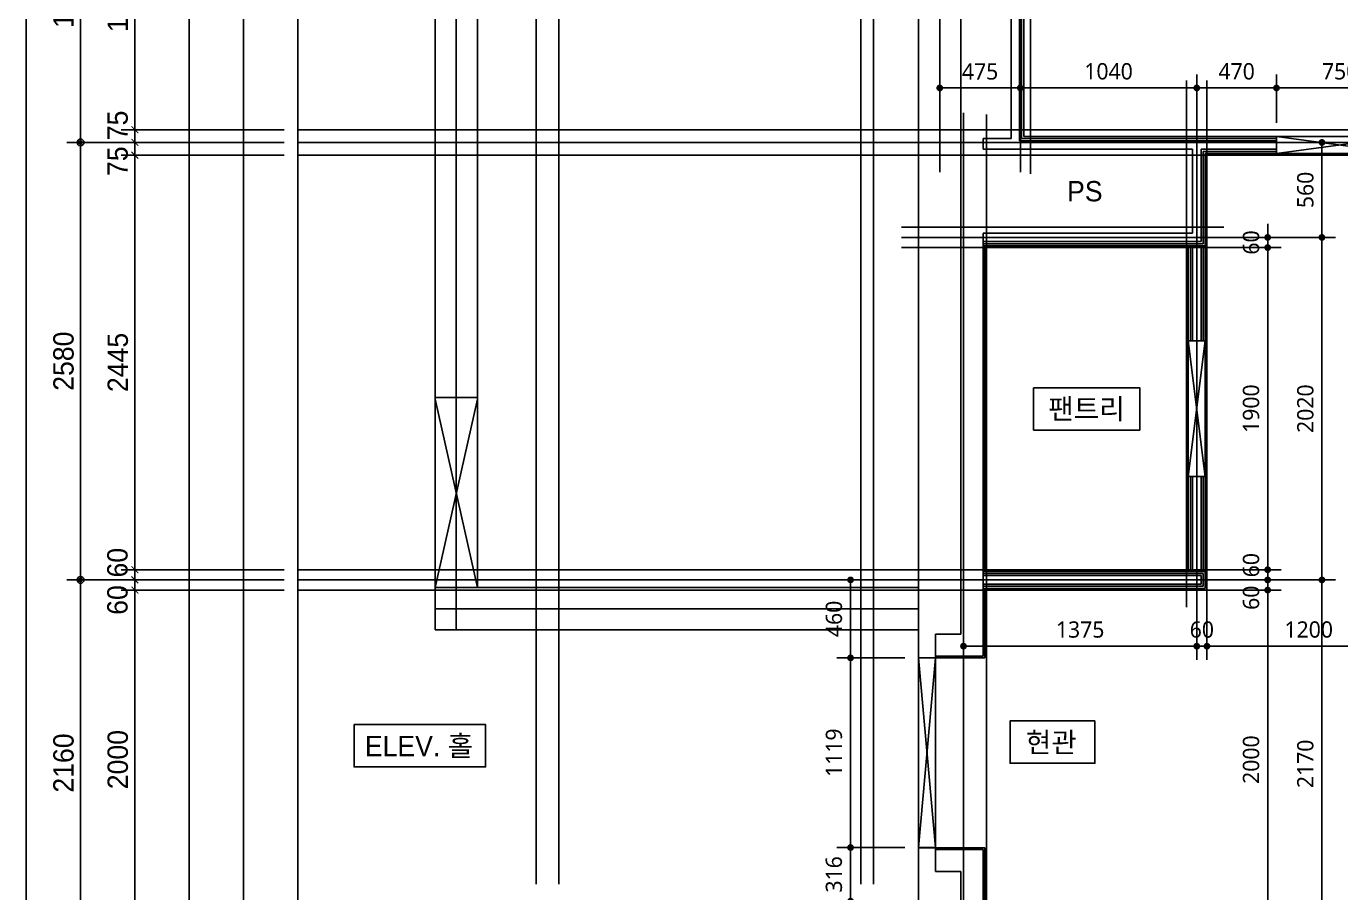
# Model space of a CAD drawing. Header units: millimetres. Extents: x 0 to 92204, y -190080 to 23760.
# Drawn here: x 7875 to 15624, y -11242 to -6132 of the extents above; entities that cross this region are included whole.
import ezdxf
from ezdxf.enums import TextEntityAlignment as Align
from ezdxf.xclip import XClip

# ---------------------------------------------------------------- set-up
doc = ezdxf.new("R2010")
doc.units = ezdxf.units.MM
doc.header["$LTSCALE"] = 100
doc.header["$XCLIPFRAME"] = 0
doc.linetypes.add('AUDIT_D_220706163347-0', pattern=[0])
doc.linetypes.add('CEN', pattern=[62, 60, -1, 0, -1])
doc.layers.get('defpoints').update_dxf_attribs({"color": 139})
for name, color, linetype in [('AA-XXXX-DIMS', 7, 'Continuous'), ('CEN_CON', 1, 'CEN'), ('CEN_WALL', 12, 'CEN'), ('CONC', 2, 'Continuous'), ('DIM', 7, 'AUDIT_D_220706163347-0'), ('MC', 135, 'Continuous'), ('ROM', 7, 'AUDIT_D_220706163347-0'), ('WAL_DRY', 7, 'Continuous'), ('실명', 3, 'AUDIT_D_220706163347-0'), ('실명박스', 7, 'AUDIT_D_220706163347-0'), ('창호-open', 4, 'Continuous')]:
    doc.layers.add(name, color=color, linetype=linetype)
doc.layers.add('AA-XXXX-MC', color=153, linetype='AUDIT_D_220706163347-0', plot=False)
doc.styles.add('HAUD01', font='Dotum.ttf')
doc.styles.add('맑은 고딕', font='malgun.ttf')
doc.styles.add('맑은고딕', font='malgun.ttf', dxfattribs={"width": 0.9})
doc.dimstyles.new('DIM_40', dxfattribs={"dimscale": 40, "dimtxt": 3, "dimasz": 1, "dimexe": 2, "dimexo": 2, "dimgap": 1, "dimtad": 1, "dimdec": 0, "dimzin": 0, "dimdsep": 46, "dimtxsty": '맑은고딕', "dimblk1": 'DIMDOT', "dimblk2": 'DIMDOT', "dimsah": 1, "dimcen": 0.09, "dimdle": 2, "dimclrd": 7, "dimclre": 7, "dimclrt": 3, "dimadec": 0, "dimazin": 0, "dimtfac": 1, "dimtdec": 0, "dimtix": 1, "dimtmove": 2, "dimatfit": 3, "dimldrblk": 'DIMDOT', "dimfxl": 2, "dimtolj": 1, "dimtzin": 0, "dimarcsym": 0})
doc.dimstyles.new('MCDIM_40', dxfattribs={"dimscale": 40, "dimtxt": 3, "dimasz": 1, "dimexe": 2, "dimexo": 2, "dimgap": 1, "dimtad": 1, "dimdec": 0, "dimzin": 0, "dimdsep": 46, "dimtxsty": '맑은고딕', "dimblk1": 'ARCHTICK', "dimblk2": 'ARCHTICK', "dimsah": 1, "dimcen": 0.09, "dimdle": 2, "dimclrd": 7, "dimclre": 7, "dimclrt": 3, "dimadec": 0, "dimazin": 0, "dimtfac": 1, "dimtdec": 0, "dimtix": 1, "dimtmove": 2, "dimatfit": 3, "dimldrblk": 'ARCHTICK', "dimfxl": 1, "dimtolj": 1, "dimtzin": 0, "dimarcsym": 0})
doc.dimstyles.new('NDIM40-in', dxfattribs={"dimscale": 40, "dimtxt": 2.4, "dimasz": 1, "dimexe": 2, "dimexo": 2, "dimgap": 1.2, "dimtad": 1, "dimdec": 0, "dimrnd": 0.25, "dimzin": 0, "dimdsep": 46, "dimtxsty": '맑은 고딕', "dimblk": 'DOT', "dimcen": 5, "dimclrd": 256, "dimclre": 256, "dimclrt": 3, "dimadec": 0, "dimazin": 0, "dimtfac": 1, "dimtdec": 0, "dimtix": 1, "dimtmove": 2, "dimatfit": 1, "dimldrblk": 'DIMDOT', "dimfxl": 0, "dimtolj": 1, "dimtzin": 0, "dimarcsym": 0})

# ---------------------------------------------------------------- blocks, each defined once
blk = doc.blocks.new('U-76B(기본)', base_point=(218292.1, 9215.4))
at = {"layer": 'CEN_CON'}
for p, q in [((219167.1, 17370.4), (216452.1, 17370.4)), ((216802.1, 17230.4), (211582.1, 17230.4))]:
    blk.add_line(p, q, dxfattribs=at)
at = {"layer": 'CEN_WALL'}
for p, q in [((214047.1, 17595.4), (214047.1, 15695.4)), ((216067.1, 17595.4), (216067.1, 15695.4)), ((216627.1, 17595.4), (216627.1, 14275.4)), ((216452.1, 16895.4), (219167.1, 16895.4)), ((217002.1, 15855.4), (213887.1, 15855.4))]:
    blk.add_line(p, q, dxfattribs=at)
at = {"layer": 'CONC'}
for p, q in [((212467.1, 17495.4), (212152.1, 17495.4)), ((212467.1, 17495.4), (212467.1, 17395.4)), ((218942.1, 17495.4), (213587.1, 17495.4)), ((213587.1, 17495.4), (213587.1, 17395.4)), ((212467.1, 17395.4), (212327.1, 17395.4)), ((212327.1, 17395.4), (212327.1, 17245.4)), ((213587.1, 17395.4), (213727.1, 17395.4)), ((213727.1, 17395.4), (213727.1, 17245.4)), ((212327.1, 17245.4), (211902.1, 17245.4)), ((218955.1, 17245.4), (213727.1, 17245.4))]:
    blk.add_line(p, q, dxfattribs=at)
at = {"layer": 'MC'}
for p, q in [((213987.1, 17595.4), (213987.1, 15695.4)), ((214107.1, 17595.4), (214107.1, 15695.4)), ((216007.1, 17595.4), (216007.1, 15695.4)), ((216127.1, 17595.4), (216127.1, 15695.4)), ((216552.1, 17595.4), (216552.1, 14275.4)), ((216702.1, 17595.4), (216702.1, 14275.4)), ((216792.1, 17095.4), (211582.1, 17095.4)), ((216442.1, 16835.4), (219167.1, 16835.4)), ((216992.1, 15915.4), (213887.1, 15915.4)), ((216992.1, 15795.4), (213887.1, 15795.4))]:
    blk.add_line(p, q, dxfattribs=at)
at = {"layer": 'WAL_DRY'}
for p, q in [((212457.1, 17115.4), (212457.1, 17395.4)), ((212467.1, 17105.4), (212467.1, 17395.4)), ((213587.1, 17105.4), (213587.1, 17395.4)), ((213597.1, 17115.4), (213597.1, 17395.4)), ((212457.1, 17115.4), (211977.1, 17115.4)), ((212467.1, 17105.4), (211977.1, 17105.4)), ((213997.1, 17105.4), (213587.1, 17105.4)), ((216092.1, 17115.4), (213597.1, 17115.4)), ((213997.1, 17115.4), (213997.1, 15805.4)), ((214009.6, 17115.4), (214009.6, 15817.9)), ((214022.1, 17115.4), (214022.1, 15830.4)), ((214072.1, 17115.4), (214072.1, 15830.4)), ((214084.6, 17115.4), (214084.6, 15817.9)), ((214097.1, 17115.4), (214097.1, 15805.4)), ((216017.1, 17105.4), (214097.1, 17105.4)), ((216017.1, 17115.4), (216017.1, 15805.4)), ((216029.6, 17115.4), (216029.6, 15817.9)), ((216042.1, 17115.4), (216042.1, 15830.4)), ((216092.1, 17115.4), (216092.1, 15880.4)), ((216587.1, 17115.4), (216587.1, 15880.4)), ((216649.6, 17115.4), (216587.1, 17115.4)), ((216649.6, 17115.4), (216649.6, 16950.4)), ((216637.1, 16900.4), (218282.1, 16900.4)), ((216637.1, 16900.4), (216637.1, 15385.4)), ((216649.6, 16950.4), (218282.1, 16950.4)), ((216649.6, 16887.9), (218282.1, 16887.9)), ((216649.6, 16887.9), (216649.6, 15385.4)), ((216662.1, 16875.4), (218282.1, 16875.4)), ((216662.1, 16875.4), (216662.1, 15385.4)), ((214657.1, 15905.4), (214097.1, 15905.4)), ((214657.1, 15892.9), (214097.1, 15892.9)), ((216017.1, 15905.4), (215457.1, 15905.4)), ((216017.1, 15892.9), (215457.1, 15892.9)), ((214084.6, 15817.9), (214009.6, 15817.9)), ((214072.1, 15830.4), (214022.1, 15830.4)), ((214657.1, 15880.4), (214097.1, 15880.4)), ((214657.1, 15830.4), (214097.1, 15830.4)), ((214657.1, 15817.9), (214097.1, 15817.9)), ((216017.1, 15880.4), (215457.1, 15880.4)), ((216017.1, 15830.4), (215457.1, 15830.4)), ((216017.1, 15817.9), (215457.1, 15817.9)), ((216574.6, 15817.9), (216029.6, 15817.9)), ((216587.1, 15830.4), (216042.1, 15830.4)), ((216587.1, 15880.4), (216092.1, 15880.4)), ((216574.6, 15817.9), (216574.6, 15385.4)), ((216587.1, 15830.4), (216587.1, 15385.4)), ((214097.1, 15805.4), (213997.1, 15805.4)), ((214657.1, 15805.4), (214097.1, 15805.4)), ((216017.1, 15805.4), (215457.1, 15805.4)), ((216017.1, 15805.4), (215457.1, 15805.4)), ((216562.1, 15805.4), (216017.1, 15805.4)), ((216562.1, 15805.4), (216562.1, 15385.4))]:
    blk.add_line(p, q, dxfattribs=at)
blk = doc.blocks.new('DIMDOT')
at = {"layer": 'AA-XXXX-DIMS'}
for p, q in [((-1.5, 0), (1.5, 0)), ((0, -1.5), (0, 1.5))]:
    blk.add_line(p, q, dxfattribs=at)
for radius in [0.5, 0.25]:
    blk.add_circle((0, 0), radius, dxfattribs=at)
blk = doc.blocks.new('*D3030')
at = {"layer": 'defpoints', "color": 0, "transparency": 16777216}
for p in [(7874.9, -28137.1), (9474.9, -28137.1), (9474.9, -43292.1)]:
    blk.add_point(p, dxfattribs=at)
at = {"layer": 'DIM', "color": 7, "lineweight": -2, "transparency": 16777216}
for p, q in [((9394.9, -28137.1), (7794.9, -28137.1)), ((7874.9, -43252.1), (7874.9, -28177.1)), ((9394.9, -43292.1), (7794.9, -43292.1))]:
    blk.add_line(p, q, dxfattribs=at)
at = {"layer": 'DIM', "color": 7, "lineweight": -2, "transparency": 16777216, "xscale": 40, "yscale": 40, "zscale": 40}
for p, rotation in [((7874.9, -28137.1), 90), ((7874.9, -43292.1), 270)]:
    blk.add_blockref('DIMDOT', p, dxfattribs=dict(at, rotation=rotation))
at = {"layer": 'DIM', "color": 3, "transparency": 16777216, "insert": (7772.6, -35834.6), "char_height": 120, "attachment_point": 5, "rotation": 90, "style": 'HAUD01'}
blk.add_mtext('\\A1;15155', dxfattribs=at)
blk = doc.blocks.new('*D3033')
at = {"layer": 'defpoints', "color": 0, "transparency": 16777216}
for p in [(8194.9, -33157.1), (9474.9, -33157.1), (9474.9, -35317.1)]:
    blk.add_point(p, dxfattribs=at)
at = {"layer": 'DIM', "color": 7, "lineweight": -2, "transparency": 16777216}
for p, q in [((9394.9, -33157.1), (8114.9, -33157.1)), ((8194.9, -35277.1), (8194.9, -33197.1)), ((9394.9, -35317.1), (8114.9, -35317.1))]:
    blk.add_line(p, q, dxfattribs=at)
at = {"layer": 'DIM', "color": 7, "lineweight": -2, "transparency": 16777216, "xscale": 40, "yscale": 40, "zscale": 40}
for p, rotation in [((8194.9, -33157.1), 90), ((8194.9, -35317.1), 270)]:
    blk.add_blockref('DIMDOT', p, dxfattribs=dict(at, rotation=rotation))
at = {"layer": 'DIM', "color": 3, "transparency": 16777216, "insert": (8094.8, -34237.1), "char_height": 120, "attachment_point": 5, "rotation": 90, "style": 'HAUD01'}
blk.add_mtext('\\A1;2160', dxfattribs=at)
blk = doc.blocks.new('*D3034')
at = {"layer": 'defpoints', "color": 0, "transparency": 16777216}
for p in [(8194.9, -30577.1), (9474.9, -30577.1), (9474.9, -33157.1)]:
    blk.add_point(p, dxfattribs=at)
at = {"layer": 'DIM', "color": 7, "lineweight": -2, "transparency": 16777216}
for p, q in [((9394.9, -30577.1), (8114.9, -30577.1)), ((8194.9, -33117.1), (8194.9, -30617.1)), ((9394.9, -33157.1), (8114.9, -33157.1))]:
    blk.add_line(p, q, dxfattribs=at)
at = {"layer": 'DIM', "color": 7, "lineweight": -2, "transparency": 16777216, "xscale": 40, "yscale": 40, "zscale": 40}
for p, rotation in [((8194.9, -30577.1), 90), ((8194.9, -33157.1), 270)]:
    blk.add_blockref('DIMDOT', p, dxfattribs=dict(at, rotation=rotation))
at = {"layer": 'DIM', "color": 3, "transparency": 16777216, "insert": (8094.8, -31867.1), "char_height": 120, "attachment_point": 5, "rotation": 90, "style": 'HAUD01'}
blk.add_mtext('\\A1;2580', dxfattribs=at)
blk = doc.blocks.new('*D3035')
at = {"layer": 'defpoints', "color": 0, "transparency": 16777216}
for p in [(8194.9, -28877.1), (9474.9, -28877.1), (9474.9, -30577.1)]:
    blk.add_point(p, dxfattribs=at)
at = {"layer": 'DIM', "color": 7, "lineweight": -2, "transparency": 16777216}
for p, q in [((9394.9, -28877.1), (8114.9, -28877.1)), ((8194.9, -30537.1), (8194.9, -28917.1)), ((9394.9, -30577.1), (8114.9, -30577.1))]:
    blk.add_line(p, q, dxfattribs=at)
at = {"layer": 'DIM', "color": 7, "lineweight": -2, "transparency": 16777216, "xscale": 40, "yscale": 40, "zscale": 40}
for p, rotation in [((8194.9, -28877.1), 90), ((8194.9, -30577.1), 270)]:
    blk.add_blockref('DIMDOT', p, dxfattribs=dict(at, rotation=rotation))
at = {"layer": 'DIM', "color": 3, "transparency": 16777216, "insert": (8094.8, -29727.1), "char_height": 120, "attachment_point": 5, "rotation": 90, "style": 'HAUD01'}
blk.add_mtext('\\A1;1700', dxfattribs=at)
blk = doc.blocks.new('_ArchTick')
at = {"color": 0, "linetype": 'ByBlock', "const_width": 0.15}
blk.add_lwpolyline([(-0.5, -0.5), (0.5, 0.5)], dxfattribs=at)
blk = doc.blocks.new('*D3038')
at = {"layer": 'defpoints', "color": 0, "transparency": 16777216}
for p in [(8514.9, -33217.1), (9474.9, -33217.1), (9474.9, -35217.1)]:
    blk.add_point(p, dxfattribs=at)
at = {"layer": 'DIM', "color": 7, "lineweight": -2, "transparency": 16777216}
for p, q in [((8514.9, -35297.1), (8514.9, -33137.1)), ((9394.9, -33217.1), (8434.9, -33217.1)), ((9394.9, -35217.1), (8434.9, -35217.1))]:
    blk.add_line(p, q, dxfattribs=at)
at = {"layer": 'DIM', "color": 7, "lineweight": -2, "transparency": 16777216, "xscale": 40, "yscale": 40, "zscale": 40}
for p, rotation in [((8514.9, -33217.1), 90), ((8514.9, -35217.1), 270)]:
    blk.add_blockref('_ArchTick', p, dxfattribs=dict(at, rotation=rotation))
at = {"layer": 'DIM', "color": 3, "transparency": 16777216, "insert": (8414.8, -34217.1), "char_height": 120, "attachment_point": 5, "rotation": 90, "style": 'HAUD01'}
blk.add_mtext('\\A1;2000', dxfattribs=at)
blk = doc.blocks.new('*D3039')
at = {"layer": 'defpoints', "color": 0, "transparency": 16777216}
for p in [(8514.9, -33157.1), (9474.9, -33157.1), (9474.9, -33217.1)]:
    blk.add_point(p, dxfattribs=at)
at = {"layer": 'DIM', "color": 7, "lineweight": -2, "transparency": 16777216}
for p, q in [((9394.9, -33157.1), (8434.9, -33157.1)), ((8514.9, -33157.1), (8514.9, -33117.1)), ((8514.9, -33217.1), (8514.9, -33157.1)), ((9394.9, -33217.1), (8434.9, -33217.1)), ((8514.9, -33217.1), (8514.9, -33257.1))]:
    blk.add_line(p, q, dxfattribs=at)
at = {"layer": 'DIM', "color": 7, "lineweight": -2, "transparency": 16777216, "xscale": 40, "yscale": 40, "zscale": 40}
for p, rotation in [((8514.9, -33157.1), 270), ((8514.9, -33217.1), 90)]:
    blk.add_blockref('_ArchTick', p, dxfattribs=dict(at, rotation=rotation))
at = {"layer": 'DIM', "color": 3, "transparency": 16777216, "insert": (8412.9, -33275.7), "char_height": 120, "attachment_point": 5, "rotation": 90, "style": 'HAUD01'}
blk.add_mtext('\\A1;60', dxfattribs=at)
blk = doc.blocks.new('*D3040')
at = {"layer": 'defpoints', "color": 0, "transparency": 16777216}
for p in [(8514.9, -33097.1), (9474.9, -33097.1), (9474.9, -33157.1)]:
    blk.add_point(p, dxfattribs=at)
at = {"layer": 'DIM', "color": 7, "lineweight": -2, "transparency": 16777216}
for p, q in [((8514.9, -33097.1), (8514.9, -33057.1)), ((9394.9, -33097.1), (8434.9, -33097.1)), ((9394.9, -33157.1), (8434.9, -33157.1)), ((8514.9, -33157.1), (8514.9, -33097.1)), ((8514.9, -33157.1), (8514.9, -33197.1))]:
    blk.add_line(p, q, dxfattribs=at)
at = {"layer": 'DIM', "color": 7, "lineweight": -2, "transparency": 16777216, "xscale": 40, "yscale": 40, "zscale": 40}
for p, rotation in [((8514.9, -33097.1), 270), ((8514.9, -33157.1), 90)]:
    blk.add_blockref('_ArchTick', p, dxfattribs=dict(at, rotation=rotation))
at = {"layer": 'DIM', "color": 3, "transparency": 16777216, "insert": (8412.9, -33055.5), "char_height": 120, "attachment_point": 5, "rotation": 90, "style": 'HAUD01'}
blk.add_mtext('\\A1;60', dxfattribs=at)
blk = doc.blocks.new('*D3041')
at = {"layer": 'defpoints', "color": 0, "transparency": 16777216}
for p in [(8514.9, -30652.1), (9474.9, -30652.1), (9474.9, -33097.1)]:
    blk.add_point(p, dxfattribs=at)
at = {"layer": 'DIM', "color": 7, "lineweight": -2, "transparency": 16777216}
for p, q in [((8514.9, -33177.1), (8514.9, -30572.1)), ((9394.9, -30652.1), (8434.9, -30652.1)), ((9394.9, -33097.1), (8434.9, -33097.1))]:
    blk.add_line(p, q, dxfattribs=at)
at = {"layer": 'DIM', "color": 7, "lineweight": -2, "transparency": 16777216, "xscale": 40, "yscale": 40, "zscale": 40}
for p, rotation in [((8514.9, -30652.1), 90), ((8514.9, -33097.1), 270)]:
    blk.add_blockref('_ArchTick', p, dxfattribs=dict(at, rotation=rotation))
at = {"layer": 'DIM', "color": 3, "transparency": 16777216, "insert": (8414.8, -31874.6), "char_height": 120, "attachment_point": 5, "rotation": 90, "style": 'HAUD01'}
blk.add_mtext('\\A1;2445', dxfattribs=at)
blk = doc.blocks.new('*D3042')
at = {"layer": 'defpoints', "color": 0, "transparency": 16777216}
for p in [(8514.9, -30577.1), (9474.9, -30577.1), (9474.9, -30652.1)]:
    blk.add_point(p, dxfattribs=at)
at = {"layer": 'DIM', "color": 7, "lineweight": -2, "transparency": 16777216}
for p, q in [((9394.9, -30577.1), (8434.9, -30577.1)), ((8514.9, -30577.1), (8514.9, -30537.1)), ((8514.9, -30652.1), (8514.9, -30577.1)), ((9394.9, -30652.1), (8434.9, -30652.1)), ((8514.9, -30652.1), (8514.9, -30692.1))]:
    blk.add_line(p, q, dxfattribs=at)
at = {"layer": 'DIM', "color": 7, "lineweight": -2, "transparency": 16777216, "xscale": 40, "yscale": 40, "zscale": 40}
for p, rotation in [((8514.9, -30577.1), 270), ((8514.9, -30652.1), 90)]:
    blk.add_blockref('_ArchTick', p, dxfattribs=dict(at, rotation=rotation))
at = {"layer": 'DIM', "color": 3, "transparency": 16777216, "insert": (8413.9, -30687.5), "char_height": 120, "attachment_point": 5, "rotation": 90, "style": 'HAUD01'}
blk.add_mtext('\\A1;75', dxfattribs=at)
blk = doc.blocks.new('*D3043')
at = {"layer": 'defpoints', "color": 0, "transparency": 16777216}
for p in [(8514.9, -30502.1), (9474.9, -30502.1), (9474.9, -30577.1)]:
    blk.add_point(p, dxfattribs=at)
at = {"layer": 'DIM', "color": 7, "lineweight": -2, "transparency": 16777216}
for p, q in [((9394.9, -30502.1), (8434.9, -30502.1)), ((8514.9, -30502.1), (8514.9, -30462.1)), ((8514.9, -30577.1), (8514.9, -30502.1)), ((9394.9, -30577.1), (8434.9, -30577.1)), ((8514.9, -30577.1), (8514.9, -30617.1))]:
    blk.add_line(p, q, dxfattribs=at)
at = {"layer": 'DIM', "color": 7, "lineweight": -2, "transparency": 16777216, "xscale": 40, "yscale": 40, "zscale": 40}
for p, rotation in [((8514.9, -30502.1), 270), ((8514.9, -30577.1), 90)]:
    blk.add_blockref('_ArchTick', p, dxfattribs=dict(at, rotation=rotation))
at = {"layer": 'DIM', "color": 3, "transparency": 16777216, "insert": (8413.9, -30476.6), "char_height": 120, "attachment_point": 5, "rotation": 90, "style": 'HAUD01'}
blk.add_mtext('\\A1;75', dxfattribs=at)
blk = doc.blocks.new('*D3044')
at = {"layer": 'defpoints', "color": 0, "transparency": 16777216}
for p in [(8514.9, -29002.1), (9474.9, -29002.1), (9474.9, -30502.1)]:
    blk.add_point(p, dxfattribs=at)
at = {"layer": 'DIM', "color": 7, "lineweight": -2, "transparency": 16777216}
for p, q in [((8514.9, -30582.1), (8514.9, -28922.1)), ((9394.9, -29002.1), (8434.9, -29002.1)), ((9394.9, -30502.1), (8434.9, -30502.1))]:
    blk.add_line(p, q, dxfattribs=at)
at = {"layer": 'DIM', "color": 7, "lineweight": -2, "transparency": 16777216, "xscale": 40, "yscale": 40, "zscale": 40}
for p, rotation in [((8514.9, -29002.1), 90), ((8514.9, -30502.1), 270)]:
    blk.add_blockref('_ArchTick', p, dxfattribs=dict(at, rotation=rotation))
at = {"layer": 'DIM', "color": 3, "transparency": 16777216, "insert": (8414.8, -29752.1), "char_height": 120, "attachment_point": 5, "rotation": 90, "style": 'HAUD01'}
blk.add_mtext('\\A1;1500', dxfattribs=at)
blk = doc.blocks.new('CO-102-MF', base_point=(243441.5, -43595.4))
at = {"layer": 'CEN_CON'}
for p, q in [((276961.5, -43775.4), (276961.5, -38585.4)), ((276836.5, -43650.4), (279686.5, -43650.4))]:
    blk.add_line(p, q, dxfattribs=at)
at = {"layer": 'CONC'}
for p, q in [((276836.5, -42405.4), (276836.5, -38585.4)), ((277086.5, -38585.4), (277086.5, -42405.4)), ((277086.5, -42405.4), (276836.5, -42405.4)), ((276836.5, -43775.4), (276836.5, -43525.4)), ((276836.5, -43525.4), (279686.5, -43525.4)), ((279686.5, -43775.4), (276836.5, -43775.4))]:
    blk.add_line(p, q, dxfattribs=at)
blk = doc.blocks.new('_Dot')
at = {"color": 0, "linetype": 'ByBlock', "lineweight": -2}
blk.add_line((-0.5, 0), (-1, 0), dxfattribs=at)
at = {"color": 0, "linetype": 'ByBlock', "const_width": 0.5}
blk.add_lwpolyline([(-0.25, 0, 1), (0.25, 0, 1)], format="xyb", close=True, dxfattribs=at)
blk = doc.blocks.new('*D287')
at = {"layer": 'defpoints', "color": 0, "transparency": 16777216}
for p in [(14835, -9457.1), (15193, -9457.1), (14835, -11457.1)]:
    blk.add_point(p, dxfattribs=at)
at = {"layer": 'DIM', "lineweight": -2, "transparency": 16777216}
for p, q in [((14915, -9457.1), (15273, -9457.1)), ((15193, -11417.1), (15193, -9497.1)), ((14915, -11457.1), (15273, -11457.1))]:
    blk.add_line(p, q, dxfattribs=at)
at = {"layer": 'DIM', "lineweight": -2, "transparency": 16777216, "xscale": 40, "yscale": 40, "zscale": 40}
for p, rotation in [((15193, -9457.1), 90), ((15193, -11457.1), 270)]:
    blk.add_blockref('_Dot', p, dxfattribs=dict(at, rotation=rotation))
at = {"layer": 'DIM', "color": 3, "transparency": 16777216, "insert": (15095.4, -10457.1), "char_height": 96, "attachment_point": 5, "rotation": 90, "style": '맑은 고딕'}
blk.add_mtext('\\A1;2000', dxfattribs=at)
blk = doc.blocks.new('*D288')
at = {"layer": 'defpoints', "color": 0, "transparency": 16777216}
for p in [(14835, -9397.1), (15193, -9397.1), (14835, -9457.1)]:
    blk.add_point(p, dxfattribs=at)
at = {"layer": 'DIM', "lineweight": -2, "transparency": 16777216}
for p, q in [((15193, -9357.1), (15193, -9317.1)), ((14915, -9397.1), (15273, -9397.1)), ((15193, -9457.1), (15193, -9397.1)), ((14915, -9457.1), (15273, -9457.1)), ((15193, -9497.1), (15193, -9537.1))]:
    blk.add_line(p, q, dxfattribs=at)
at = {"layer": 'DIM', "lineweight": -2, "transparency": 16777216, "xscale": 40, "yscale": 40, "zscale": 40}
for p, rotation in [((15193, -9397.1), 270), ((15193, -9457.1), 90)]:
    blk.add_blockref('_Dot', p, dxfattribs=dict(at, rotation=rotation))
at = {"layer": 'DIM', "color": 3, "transparency": 16777216, "insert": (15095.4, -9502.4), "char_height": 96, "attachment_point": 5, "rotation": 90, "style": '맑은 고딕'}
blk.add_mtext('\\A1;60', dxfattribs=at)
blk = doc.blocks.new('*D289')
at = {"layer": 'defpoints', "color": 0, "transparency": 16777216}
for p in [(14835, -9337.1), (15193, -9337.1), (14835, -9397.1)]:
    blk.add_point(p, dxfattribs=at)
at = {"layer": 'DIM', "lineweight": -2, "transparency": 16777216}
for p, q in [((15193, -9297.1), (15193, -9257.1)), ((14915, -9337.1), (15273, -9337.1)), ((15193, -9397.1), (15193, -9337.1)), ((14915, -9397.1), (15273, -9397.1)), ((15193, -9437.1), (15193, -9477.1))]:
    blk.add_line(p, q, dxfattribs=at)
at = {"layer": 'DIM', "lineweight": -2, "transparency": 16777216, "xscale": 40, "yscale": 40, "zscale": 40}
for p, rotation in [((15193, -9337.1), 270), ((15193, -9397.1), 90)]:
    blk.add_blockref('_Dot', p, dxfattribs=dict(at, rotation=rotation))
at = {"layer": 'DIM', "color": 3, "transparency": 16777216, "insert": (15095.4, -9310.2), "char_height": 96, "attachment_point": 5, "rotation": 90, "style": '맑은 고딕'}
blk.add_mtext('\\A1;60', dxfattribs=at)
blk = doc.blocks.new('*D290')
at = {"layer": 'defpoints', "color": 0, "transparency": 16777216}
for p in [(14853.5, -7437.1), (15193, -7437.1), (14835, -9337.1)]:
    blk.add_point(p, dxfattribs=at)
at = {"layer": 'DIM', "lineweight": -2, "transparency": 16777216}
for p, q in [((14933.5, -7437.1), (15273, -7437.1)), ((15193, -9297.1), (15193, -7477.1)), ((14915, -9337.1), (15273, -9337.1))]:
    blk.add_line(p, q, dxfattribs=at)
at = {"layer": 'DIM', "lineweight": -2, "transparency": 16777216, "xscale": 40, "yscale": 40, "zscale": 40}
for p, rotation in [((15193, -7437.1), 90), ((15193, -9337.1), 270)]:
    blk.add_blockref('_Dot', p, dxfattribs=dict(at, rotation=rotation))
at = {"layer": 'DIM', "color": 3, "transparency": 16777216, "insert": (15095.2, -8387.1), "char_height": 96, "attachment_point": 5, "rotation": 90, "style": '맑은 고딕'}
blk.add_mtext('\\A1;1900', dxfattribs=at)
blk = doc.blocks.new('*D291')
at = {"layer": 'defpoints', "color": 0, "transparency": 16777216}
for p in [(14853.5, -7377.1), (14853.5, -7437.1), (15193, -7377.1)]:
    blk.add_point(p, dxfattribs=at)
at = {"layer": 'DIM', "lineweight": -2, "transparency": 16777216}
for p, q in [((15193, -7337.1), (15193, -7297.1)), ((14933.5, -7377.1), (15273, -7377.1)), ((14933.5, -7437.1), (15273, -7437.1)), ((15193, -7437.1), (15193, -7377.1)), ((15193, -7477.1), (15193, -7517.1))]:
    blk.add_line(p, q, dxfattribs=at)
at = {"layer": 'DIM', "lineweight": -2, "transparency": 16777216, "xscale": 40, "yscale": 40, "zscale": 40}
for p, rotation in [((15193, -7377.1), 270), ((15193, -7437.1), 90)]:
    blk.add_blockref('_Dot', p, dxfattribs=dict(at, rotation=rotation))
at = {"layer": 'DIM', "color": 3, "transparency": 16777216, "insert": (15095.4, -7407.1), "char_height": 96, "attachment_point": 5, "rotation": 90, "style": '맑은 고딕'}
blk.add_mtext('\\A1;60', dxfattribs=at)
blk = doc.blocks.new('*D292')
at = {"layer": 'defpoints', "color": 0, "transparency": 16777216}
for p in [(14853.5, -6817.1), (15513, -6817.1), (14853.5, -7377.1)]:
    blk.add_point(p, dxfattribs=at)
at = {"layer": 'DIM', "lineweight": -2, "transparency": 16777216}
for p, q in [((14933.5, -6817.1), (15593, -6817.1)), ((15513, -7337.1), (15513, -6857.1)), ((14933.5, -7377.1), (15593, -7377.1))]:
    blk.add_line(p, q, dxfattribs=at)
at = {"layer": 'DIM', "lineweight": -2, "transparency": 16777216, "xscale": 40, "yscale": 40, "zscale": 40}
for p, rotation in [((15513, -6817.1), 90), ((15513, -7377.1), 270)]:
    blk.add_blockref('_Dot', p, dxfattribs=dict(at, rotation=rotation))
at = {"layer": 'DIM', "color": 3, "transparency": 16777216, "insert": (15415.4, -7097.1), "char_height": 96, "attachment_point": 5, "rotation": 90, "style": '맑은 고딕'}
blk.add_mtext('\\A1;560', dxfattribs=at)
blk = doc.blocks.new('*D295')
at = {"layer": 'defpoints', "color": 0, "transparency": 16777216}
for p in [(14835, -9397.1), (15513, -9397.1), (14835, -11567.1)]:
    blk.add_point(p, dxfattribs=at)
at = {"layer": 'DIM', "lineweight": -2, "transparency": 16777216}
for p, q in [((14915, -9397.1), (15593, -9397.1)), ((15513, -11527.1), (15513, -9437.1)), ((14915, -11567.1), (15593, -11567.1))]:
    blk.add_line(p, q, dxfattribs=at)
at = {"layer": 'DIM', "lineweight": -2, "transparency": 16777216, "xscale": 40, "yscale": 40, "zscale": 40}
for p, rotation in [((15513, -9397.1), 90), ((15513, -11567.1), 270)]:
    blk.add_blockref('_Dot', p, dxfattribs=dict(at, rotation=rotation))
at = {"layer": 'DIM', "color": 3, "transparency": 16777216, "insert": (15415.2, -10482.1), "char_height": 96, "attachment_point": 5, "rotation": 90, "style": '맑은 고딕'}
blk.add_mtext('\\A1;2170', dxfattribs=at)
blk = doc.blocks.new('*D296')
at = {"layer": 'defpoints', "color": 0, "transparency": 16777216}
for p in [(14853.5, -7377.1), (15513, -7377.1), (14835, -9397.1)]:
    blk.add_point(p, dxfattribs=at)
at = {"layer": 'DIM', "lineweight": -2, "transparency": 16777216}
for p, q in [((14933.5, -7377.1), (15593, -7377.1)), ((15513, -9357.1), (15513, -7417.1)), ((14915, -9397.1), (15593, -9397.1))]:
    blk.add_line(p, q, dxfattribs=at)
at = {"layer": 'DIM', "lineweight": -2, "transparency": 16777216, "xscale": 40, "yscale": 40, "zscale": 40}
for p, rotation in [((15513, -7377.1), 90), ((15513, -9397.1), 270)]:
    blk.add_blockref('_Dot', p, dxfattribs=dict(at, rotation=rotation))
at = {"layer": 'DIM', "color": 3, "transparency": 16777216, "insert": (15415.4, -8387.1), "char_height": 96, "attachment_point": 5, "rotation": 90, "style": '맑은 고딕'}
blk.add_mtext('\\A1;2020', dxfattribs=at)
blk = doc.blocks.new('*D297')
at = {"layer": 'defpoints', "color": 0, "transparency": 16777216}
for p in [(12734, -10975.8), (13135, -10975.8), (13135, -11292.1)]:
    blk.add_point(p, dxfattribs=at)
at = {"layer": 'DIM', "lineweight": -2, "transparency": 16777216}
for p, q in [((13055, -10975.8), (12654, -10975.8)), ((12734, -11252.1), (12734, -11015.8)), ((13055, -11292.1), (12654, -11292.1))]:
    blk.add_line(p, q, dxfattribs=at)
at = {"layer": 'DIM', "lineweight": -2, "transparency": 16777216, "xscale": 40, "yscale": 40, "zscale": 40}
for p, rotation in [((12734, -10975.8), 90), ((12734, -11292.1), 270)]:
    blk.add_blockref('_Dot', p, dxfattribs=dict(at, rotation=rotation))
at = {"layer": 'DIM', "color": 3, "transparency": 16777216, "insert": (12636.1, -11133.9), "char_height": 96, "attachment_point": 5, "rotation": 90, "style": '맑은 고딕'}
blk.add_mtext('\\A1;316', dxfattribs=at)
blk = doc.blocks.new('*D298')
at = {"layer": 'defpoints', "color": 0, "transparency": 16777216}
for p in [(12734, -9857.1), (13135, -9857.1), (13135, -10975.8)]:
    blk.add_point(p, dxfattribs=at)
at = {"layer": 'DIM', "lineweight": -2, "transparency": 16777216}
for p, q in [((13055, -9857.1), (12654, -9857.1)), ((12734, -10935.8), (12734, -9897.1)), ((13055, -10975.8), (12654, -10975.8))]:
    blk.add_line(p, q, dxfattribs=at)
at = {"layer": 'DIM', "lineweight": -2, "transparency": 16777216, "xscale": 40, "yscale": 40, "zscale": 40}
for p, rotation in [((12734, -9857.1), 90), ((12734, -10975.8), 270)]:
    blk.add_blockref('_Dot', p, dxfattribs=dict(at, rotation=rotation))
at = {"layer": 'DIM', "color": 3, "transparency": 16777216, "insert": (12636.1, -10416.4), "char_height": 96, "attachment_point": 5, "rotation": 90, "style": '맑은 고딕'}
blk.add_mtext('\\A1;1119', dxfattribs=at)
blk = doc.blocks.new('*D299')
at = {"layer": 'defpoints', "color": 0, "transparency": 16777216}
for p in [(12734, -9397.1), (13135, -9397.1), (13135, -9857.1)]:
    blk.add_point(p, dxfattribs=at)
at = {"layer": 'DIM', "lineweight": -2, "transparency": 16777216}
for p, q in [((13055, -9397.1), (12654, -9397.1)), ((12734, -9817.1), (12734, -9437.1)), ((13055, -9857.1), (12654, -9857.1))]:
    blk.add_line(p, q, dxfattribs=at)
at = {"layer": 'DIM', "lineweight": -2, "transparency": 16777216, "xscale": 40, "yscale": 40, "zscale": 40}
for p, rotation in [((12734, -9397.1), 90), ((12734, -9857.1), 270)]:
    blk.add_blockref('_Dot', p, dxfattribs=dict(at, rotation=rotation))
at = {"layer": 'DIM', "color": 3, "transparency": 16777216, "insert": (12636.4, -9627.1), "char_height": 96, "attachment_point": 5, "rotation": 90, "style": '맑은 고딕'}
blk.add_mtext('\\A1;460', dxfattribs=at)
blk = doc.blocks.new('*D316')
at = {"layer": 'defpoints', "color": 0, "transparency": 16777216}
for p in [(15245, -6495.7), (15245, -6782.1), (15995, -6782.1)]:
    blk.add_point(p, dxfattribs=at)
at = {"layer": 'DIM', "lineweight": -2, "transparency": 16777216}
for p, q in [((15245, -6702.1), (15245, -6415.7)), ((15995, -6702.1), (15995, -6415.7)), ((15955, -6495.7), (15285, -6495.7))]:
    blk.add_line(p, q, dxfattribs=at)
at = {"layer": 'DIM', "lineweight": -2, "transparency": 16777216, "xscale": 40, "yscale": 40, "zscale": 40, "rotation": 180}
blk.add_blockref('_Dot', (15245, -6495.7), dxfattribs=at)
at = {"layer": 'DIM', "lineweight": -2, "transparency": 16777216, "xscale": 40, "yscale": 40, "zscale": 40}
blk.add_blockref('_Dot', (15995, -6495.7), dxfattribs=at)
at = {"layer": 'DIM', "color": 3, "transparency": 16777216, "insert": (15620, -6398.1), "char_height": 96, "attachment_point": 5, "style": '맑은 고딕'}
blk.add_mtext('\\A1;750', dxfattribs=at)
blk = doc.blocks.new('*D317')
at = {"layer": 'defpoints', "color": 0, "transparency": 16777216}
for p in [(14775, -6495.7), (14775, -6782.1), (15245, -6782.1)]:
    blk.add_point(p, dxfattribs=at)
at = {"layer": 'DIM', "lineweight": -2, "transparency": 16777216}
for p, q in [((14775, -6702.1), (14775, -6415.7)), ((15245, -6702.1), (15245, -6415.7)), ((15205, -6495.7), (14815, -6495.7))]:
    blk.add_line(p, q, dxfattribs=at)
at = {"layer": 'DIM', "lineweight": -2, "transparency": 16777216, "xscale": 40, "yscale": 40, "zscale": 40, "rotation": 180}
blk.add_blockref('_Dot', (14775, -6495.7), dxfattribs=at)
at = {"layer": 'DIM', "lineweight": -2, "transparency": 16777216, "xscale": 40, "yscale": 40, "zscale": 40}
blk.add_blockref('_Dot', (15245, -6495.7), dxfattribs=at)
at = {"layer": 'DIM', "color": 3, "transparency": 16777216, "insert": (15010, -6398.1), "char_height": 96, "attachment_point": 5, "style": '맑은 고딕'}
blk.add_mtext('\\A1;470', dxfattribs=at)
blk = doc.blocks.new('*D318')
at = {"layer": 'defpoints', "color": 0, "transparency": 16777216}
for p in [(13735, -6495.7), (13735, -6782.1), (14775, -6782.1)]:
    blk.add_point(p, dxfattribs=at)
at = {"layer": 'DIM', "lineweight": -2, "transparency": 16777216}
for p, q in [((13735, -6702.1), (13735, -6415.7)), ((14775, -6702.1), (14775, -6415.7)), ((14735, -6495.7), (13775, -6495.7))]:
    blk.add_line(p, q, dxfattribs=at)
at = {"layer": 'DIM', "lineweight": -2, "transparency": 16777216, "xscale": 40, "yscale": 40, "zscale": 40, "rotation": 180}
blk.add_blockref('_Dot', (13735, -6495.7), dxfattribs=at)
at = {"layer": 'DIM', "lineweight": -2, "transparency": 16777216, "xscale": 40, "yscale": 40, "zscale": 40}
blk.add_blockref('_Dot', (14775, -6495.7), dxfattribs=at)
at = {"layer": 'DIM', "color": 3, "transparency": 16777216, "insert": (14255, -6397.9), "char_height": 96, "attachment_point": 5, "style": '맑은 고딕'}
blk.add_mtext('\\A1;1040', dxfattribs=at)
blk = doc.blocks.new('*D319')
at = {"layer": 'defpoints', "color": 0, "transparency": 16777216}
for p in [(13260, -6495.7), (13260, -6782.1), (13735, -6782.1)]:
    blk.add_point(p, dxfattribs=at)
at = {"layer": 'DIM', "lineweight": -2, "transparency": 16777216}
for p, q in [((13260, -6702.1), (13260, -6415.7)), ((13735, -6702.1), (13735, -6415.7)), ((13695, -6495.7), (13300, -6495.7))]:
    blk.add_line(p, q, dxfattribs=at)
at = {"layer": 'DIM', "lineweight": -2, "transparency": 16777216, "xscale": 40, "yscale": 40, "zscale": 40, "rotation": 180}
blk.add_blockref('_Dot', (13260, -6495.7), dxfattribs=at)
at = {"layer": 'DIM', "lineweight": -2, "transparency": 16777216, "xscale": 40, "yscale": 40, "zscale": 40}
blk.add_blockref('_Dot', (13735, -6495.7), dxfattribs=at)
at = {"layer": 'DIM', "color": 3, "transparency": 16777216, "insert": (13497.5, -6398.9), "char_height": 96, "attachment_point": 5, "style": '맑은 고딕'}
blk.add_mtext('\\A1;475', dxfattribs=at)
blk = doc.blocks.new('*D320')
at = {"layer": 'defpoints', "color": 0, "transparency": 16777216}
for p in [(13400, -9457.1), (14775, -9457.1), (14775, -9788.1)]:
    blk.add_point(p, dxfattribs=at)
at = {"layer": 'DIM', "lineweight": -2, "transparency": 16777216}
for p, q in [((13400, -9537.1), (13400, -9868.1)), ((14775, -9537.1), (14775, -9868.1)), ((13440, -9788.1), (14735, -9788.1))]:
    blk.add_line(p, q, dxfattribs=at)
at = {"layer": 'DIM', "lineweight": -2, "transparency": 16777216, "xscale": 40, "yscale": 40, "zscale": 40, "rotation": 180}
blk.add_blockref('_Dot', (13400, -9788.1), dxfattribs=at)
at = {"layer": 'DIM', "lineweight": -2, "transparency": 16777216, "xscale": 40, "yscale": 40, "zscale": 40}
blk.add_blockref('_Dot', (14775, -9788.1), dxfattribs=at)
at = {"layer": 'DIM', "color": 3, "transparency": 16777216, "insert": (14087.5, -9690.3), "char_height": 96, "attachment_point": 5, "style": '맑은 고딕'}
blk.add_mtext('\\A1;1375', dxfattribs=at)
blk = doc.blocks.new('*D321')
at = {"layer": 'defpoints', "color": 0, "transparency": 16777216}
for p in [(14775, -9457.1), (14835, -9457.1), (14835, -9788.1)]:
    blk.add_point(p, dxfattribs=at)
at = {"layer": 'DIM', "lineweight": -2, "transparency": 16777216}
for p, q in [((14775, -9537.1), (14775, -9868.1)), ((14835, -9537.1), (14835, -9868.1)), ((14735, -9788.1), (14695, -9788.1)), ((14775, -9788.1), (14835, -9788.1)), ((14875, -9788.1), (14915, -9788.1))]:
    blk.add_line(p, q, dxfattribs=at)
at = {"layer": 'DIM', "lineweight": -2, "transparency": 16777216, "xscale": 40, "yscale": 40, "zscale": 40}
blk.add_blockref('_Dot', (14775, -9788.1), dxfattribs=at)
at = {"layer": 'DIM', "lineweight": -2, "transparency": 16777216, "xscale": 40, "yscale": 40, "zscale": 40, "rotation": 180}
blk.add_blockref('_Dot', (14835, -9788.1), dxfattribs=at)
at = {"layer": 'DIM', "color": 3, "transparency": 16777216, "insert": (14805, -9690.5), "char_height": 96, "attachment_point": 5, "style": '맑은 고딕'}
blk.add_mtext('\\A1;60', dxfattribs=at)
blk = doc.blocks.new('*D322')
at = {"layer": 'defpoints', "color": 0, "transparency": 16777216}
for p in [(14835, -9457.1), (16035, -9457.1), (16035, -9788.1)]:
    blk.add_point(p, dxfattribs=at)
at = {"layer": 'DIM', "lineweight": -2, "transparency": 16777216}
for p, q in [((14835, -9537.1), (14835, -9868.1)), ((16035, -9537.1), (16035, -9868.1)), ((14875, -9788.1), (15995, -9788.1))]:
    blk.add_line(p, q, dxfattribs=at)
at = {"layer": 'DIM', "lineweight": -2, "transparency": 16777216, "xscale": 40, "yscale": 40, "zscale": 40, "rotation": 180}
blk.add_blockref('_Dot', (14835, -9788.1), dxfattribs=at)
at = {"layer": 'DIM', "lineweight": -2, "transparency": 16777216, "xscale": 40, "yscale": 40, "zscale": 40}
blk.add_blockref('_Dot', (16035, -9788.1), dxfattribs=at)
at = {"layer": 'DIM', "color": 3, "transparency": 16777216, "insert": (15435, -9690.3), "char_height": 96, "attachment_point": 5, "style": '맑은 고딕'}
blk.add_mtext('\\A1;1200', dxfattribs=at)
blk = doc.blocks.new('DIM-1108')
at = {"layer": 'DIM'}
for base, p1, p2, dimstyle, override, picture, middle in [((7874.9, -28137.1), (9474.9, -43292.1), (9474.9, -28137.1), 'DIM_40', {"dimscale": 40, "dimtxsty": 'HAUD01'}, '*D3030', (7772.6, -35834.6)), ((8514.9, -30502.1), (9474.9, -30577.1), (9474.9, -30502.1), 'MCDIM_40', {"dimtxsty": 'HAUD01'}, '*D3043', (8413.9, -30476.6)), ((8514.9, -30577.1), (9474.9, -30652.1), (9474.9, -30577.1), 'MCDIM_40', {"dimtxsty": 'HAUD01'}, '*D3042', (8413.9, -30687.5)), ((8514.9, -33097.1), (9474.9, -33157.1), (9474.9, -33097.1), 'MCDIM_40', {"dimtxsty": 'HAUD01'}, '*D3040', (8412.9, -33055.5)), ((8514.9, -33157.1), (9474.9, -33217.1), (9474.9, -33157.1), 'MCDIM_40', {"dimtxsty": 'HAUD01'}, '*D3039', (8412.9, -33275.7))]:
    dim = blk.add_linear_dim(base=base, p1=p1, p2=p2, angle=90, dimstyle=dimstyle, override=override, dxfattribs=at)
    dim.commit()
    dim.dimension.update_dxf_attribs({"geometry": picture, "text_midpoint": middle, "dimtype": 128})
for base, p1, p2, dimstyle, override, picture, middle in [((8194.9, -28877.1), (9474.9, -30577.1), (9474.9, -28877.1), 'DIM_40', {"dimscale": 40, "dimtxsty": 'HAUD01'}, '*D3035', (8094.8, -29727.1)), ((8514.9, -29002.1), (9474.9, -30502.1), (9474.9, -29002.1), 'MCDIM_40', {"dimtxsty": 'HAUD01'}, '*D3044', (8414.8, -29752.1)), ((8194.9, -30577.1), (9474.9, -33157.1), (9474.9, -30577.1), 'DIM_40', {"dimscale": 40, "dimtxsty": 'HAUD01'}, '*D3034', (8094.8, -31867.1)), ((8514.9, -30652.1), (9474.9, -33097.1), (9474.9, -30652.1), 'MCDIM_40', {"dimtxsty": 'HAUD01'}, '*D3041', (8414.8, -31874.6)), ((8194.9, -33157.1), (9474.9, -35317.1), (9474.9, -33157.1), 'DIM_40', {"dimscale": 40, "dimtxsty": 'HAUD01'}, '*D3033', (8094.8, -34237.1)), ((8514.9, -33217.1), (9474.9, -35217.1), (9474.9, -33217.1), 'MCDIM_40', {"dimtxsty": 'HAUD01'}, '*D3038', (8414.8, -34217.1))]:
    dim = blk.add_linear_dim(base=base, p1=p1, p2=p2, angle=90, dimstyle=dimstyle, override=override, dxfattribs=at)
    dim.commit()
    dim.dimension.update_dxf_attribs({"geometry": picture, "text_midpoint": middle})

msp = doc.modelspace()

# ---------------------------------------------------------------- linework, layer by layer
at = {"layer": 'AA-XXXX-MC'}
for p, q in [((11015, -11192.1), (11015, -3505.5)), ((12795, -11192.1), (12795, -3505.5)), ((13035, -6742.1), (9474.9, -6742.1)), ((13035, -6892.1), (9474.9, -6892.1)), ((13035, -9337.1), (9474.9, -9337.1)), ((13035, -9457.1), (9474.9, -9457.1))]:
    msp.add_line(p, q, dxfattribs=at)
at = {"layer": 'CEN_CON'}
for p, q in [((10880, -11192.1), (10880, -3505.5)), ((12870, -11192.1), (12870, -3505.5)), ((13035, -6817.1), (9474.9, -6817.1)), ((13035, -9397.1), (9474.9, -9397.1))]:
    msp.add_line(p, q, dxfattribs=at)
at = {"layer": 'defpoints'}
for points in [[(23315, -21432.1), (7874.9, -21432.1), (7874.9, -1905.5), (23315, -1905.5)], [(22995, -21112.1), (8194.9, -21112.1), (8194.9, -2225.5), (22995, -2225.5)], [(22675, -20792.1), (8514.9, -20792.1), (8514.9, -2545.5), (22675, -2545.5)], [(22355, -20472.1), (8834.9, -20472.1), (8834.9, -2865.5), (22355, -2865.5)], [(22035, -20152.1), (9154.9, -20152.1), (9154.9, -3185.5), (22035, -3185.5)], [(21715, -19832.1), (9474.9, -19832.1), (9474.9, -3505.5), (21715, -3505.5)]]:
    msp.add_lwpolyline(points, close=True, dxfattribs=at)
at = {"layer": '실명박스'}
for points in [[(13813.5, -8263.9), (13813.5, -8513.9), (14438.8, -8513.9), (14438.8, -8263.9)], [(9807, -10250.3), (9807, -10500.3), (10582.3, -10500.3), (10582.3, -10250.3)], [(14174.9, -10228.8), (14174.9, -10478.8), (13674.9, -10478.8), (13674.9, -10228.8)]]:
    msp.add_lwpolyline(points, close=True, dxfattribs=at)
at = {"layer": '창호-open'}
for p, q in [((15995, -6782.1), (15245, -6882.1)), ((15245, -6782.1), (15995, -6882.1)), ((14725, -8787.1), (14825, -7987.1)), ((14725, -7987.1), (14825, -8787.1)), ((10285, -9442.1), (10535, -8332.1)), ((10285, -8332.1), (10535, -9442.1)), ((13235, -9857.1), (13135, -10975.8)), ((13135, -9857.1), (13235, -10975.8))]:
    msp.add_line(p, q, dxfattribs=at)
for points in [[(15245, -6882.1), (15995, -6882.1), (15995, -6782.1), (15245, -6782.1)], [(14725, -7987.1), (14825, -7987.1), (14825, -8787.1), (14725, -8787.1)], [(10285, -9442.1), (10535, -9442.1), (10535, -8322.1), (10285, -8322.1)], [(13135, -10975.8), (13235, -10975.8), (13235, -9857.1), (13135, -9857.1)]]:
    msp.add_lwpolyline(points, close=True, dxfattribs=at)

# ---------------------------------------------------------------- block references
msp.add_blockref('DIM-1108', (0, 23760))
ref = msp.add_blockref('CO-102-MF', (-23110, -9512.1))
XClip(ref).set_block_clipping_path([(276026.3244564179, -53915.4314149194), (288266.4609298812, -37588.839131526)])
at = {"rotation": 90}
msp.add_blockref('U-76B(기본)', (21415, -5152.1), dxfattribs=at)

# ---------------------------------------------------------------- texts
at = {"layer": 'ROM', "color": 3, "style": 'HAUD01'}
msp.add_text('PS', height=120, dxfattribs=at).set_placement((14115, -7104.6), align=Align.MIDDLE)
at = {"layer": '실명', "style": 'HAUD01'}
for s, p in [('팬트리', (14125, -8387.1)), ('ELEV. 홀', (10190.3, -10373.5)), ('현관', (13917.5, -10352.3))]:
    msp.add_text(s, height=120, dxfattribs=at).set_placement(p, align=Align.MIDDLE)

# ---------------------------------------------------------------- dimensions: what is measured, and where the dimension line sits
at = {"layer": 'DIM'}
for base, p1, p2, picture, middle in [((13260, -6495.7), (13735, -6782.1), (13260, -6782.1), '*D319', (13497.5, -6398.9)), ((13735, -6495.7), (14775, -6782.1), (13735, -6782.1), '*D318', (14255, -6397.9)), ((14775, -6495.7), (15245, -6782.1), (14775, -6782.1), '*D317', (15010, -6398.1)), ((15245, -6495.7), (15995, -6782.1), (15245, -6782.1), '*D316', (15620, -6398.1))]:
    dim = msp.add_linear_dim(base=base, p1=p1, p2=p2, dimstyle='NDIM40-in', override={"dimscale": 40}, dxfattribs=at)
    dim.commit()
    dim.dimension.update_dxf_attribs({"geometry": picture, "text_midpoint": middle})
dim = msp.add_linear_dim(base=(15513, -6817.1), p1=(14853.5, -7377.1), p2=(14853.5, -6817.1), angle=270, dimstyle='NDIM40-in', dxfattribs=at)
dim.commit()
dim.dimension.update_dxf_attribs({"geometry": '*D292', "text_midpoint": (15415.4, -7097.1)})
for base, p1, p2, angle, picture, middle in [((15513, -7377.1), (14835, -9397.1), (14853.5, -7377.1), 270, '*D296', (15415.4, -8387.1)), ((15193, -7377.1), (14853.5, -7437.1), (14853.5, -7377.1), 270, '*D291', (15095.4, -7407.1)), ((15193, -7437.1), (14835, -9337.1), (14853.5, -7437.1), 270, '*D290', (15095.2, -8387.1)), ((12734, -9397.1), (13135, -9857.1), (13135, -9397.1), 90, '*D299', (12636.4, -9627.1)), ((15513, -9397.1), (14835, -11567.1), (14835, -9397.1), 270, '*D295', (15415.2, -10482.1)), ((15193, -9457.1), (14835, -11457.1), (14835, -9457.1), 270, '*D287', (15095.4, -10457.1)), ((14775, -9788.1), (13400, -9457.1), (14775, -9457.1), 180, '*D320', (14087.5, -9690.3)), ((14835, -9788.1), (14775, -9457.1), (14835, -9457.1), 180, '*D321', (14805, -9690.5)), ((16035, -9788.1), (14835, -9457.1), (16035, -9457.1), 180, '*D322', (15435, -9690.3)), ((12734, -9857.1), (13135, -10975.8), (13135, -9857.1), 90, '*D298', (12636.1, -10416.4)), ((12734, -10975.8), (13135, -11292.1), (13135, -10975.8), 90, '*D297', (12636.1, -11133.9))]:
    dim = msp.add_linear_dim(base=base, p1=p1, p2=p2, angle=angle, dimstyle='NDIM40-in', override={"dimscale": 40}, dxfattribs=at)
    dim.commit()
    dim.dimension.update_dxf_attribs({"geometry": picture, "text_midpoint": middle})
for base, p1, p2, picture, middle in [((15193, -9337.1), (14835, -9397.1), (14835, -9337.1), '*D289', (15095.4, -9310.2)), ((15193, -9397.1), (14835, -9457.1), (14835, -9397.1), '*D288', (15095.4, -9502.4))]:
    dim = msp.add_linear_dim(base=base, p1=p1, p2=p2, angle=270, dimstyle='NDIM40-in', override={"dimscale": 40}, dxfattribs=at)
    dim.commit()
    dim.dimension.update_dxf_attribs({"geometry": picture, "text_midpoint": middle, "dimtype": 160})

doc.saveas('drawing.dxf')
